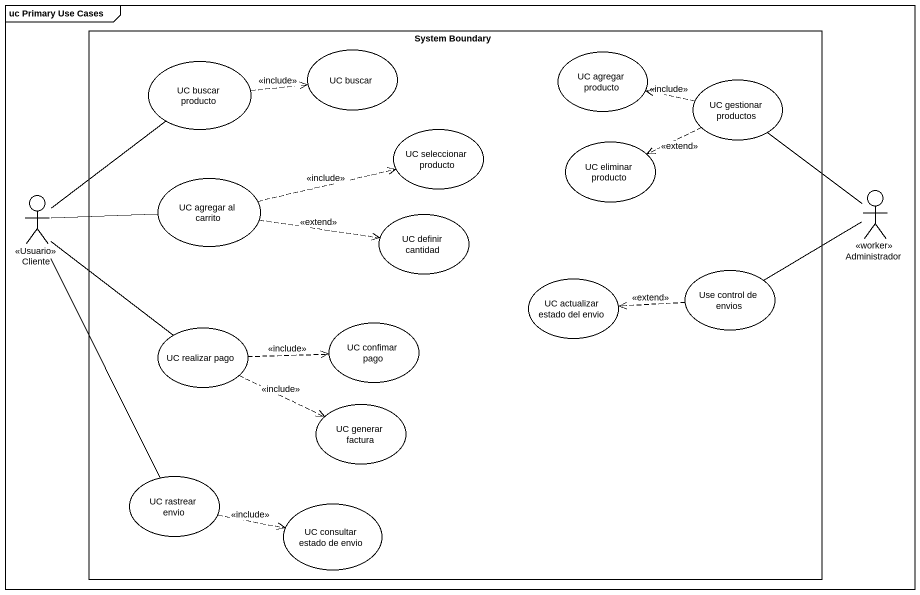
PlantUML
@startuml
mainframe uc Primary Use Cases
rectangle "System Boundary" as System_Boundary {
  usecase "UC buscar" as UC_buscar
  usecase "UC buscar producto" as UC_buscar_producto
  usecase "UC agregar producto" as UC_agregar_producto
  usecase "UC gestionar productos" as UC_gestionar_productos
  usecase "UC seleccionar producto" as UC_seleccionar_producto
  usecase "UC eliminar producto" as UC_eliminar_producto
  usecase "UC agregar al carrito" as UC_agregar_al_carrito
  usecase "UC definir cantidad" as UC_definir_cantidad
  usecase "UC actualizar estado del envio" as UC_actualizar_estado_del
  usecase "Use control de envios" as Use_control_de_envios
  usecase "UC realizar pago" as UC_realizar_pago
  usecase "UC confimar pago" as UC_confimar_pago
  usecase "UC generar factura" as UC_generar_factura
  usecase "UC rastrear envio" as UC_rastrear_envio
  usecase "UC consultar estado de envio" as UC_consultar_estado_de_envio
}
actor Cliente <<Usuario>>
actor Administrador <<worker>>
UC_buscar_producto .right.> UC_buscar : <<include>>
UC_buscar_producto -- Cliente
UC_gestionar_productos .left.> UC_agregar_producto : <<include>>
UC_gestionar_productos .left.> UC_eliminar_producto : <<extend>>
UC_gestionar_productos -- Administrador
UC_agregar_al_carrito .right.> UC_seleccionar_producto : <<include>>
UC_agregar_al_carrito -left- Cliente
UC_agregar_al_carrito .right.> UC_definir_cantidad : <<extend>>
Use_control_de_envios -right- Administrador
Use_control_de_envios .left.> UC_actualizar_estado_del : <<extend>>
UC_realizar_pago -up- Cliente
UC_realizar_pago .right.> UC_confimar_pago : <<include>>
UC_realizar_pago .right.> UC_generar_factura : <<include>>
UC_rastrear_envio -up- Cliente
UC_rastrear_envio .right.> UC_consultar_estado_de_envio : <<include>>
@enduml
